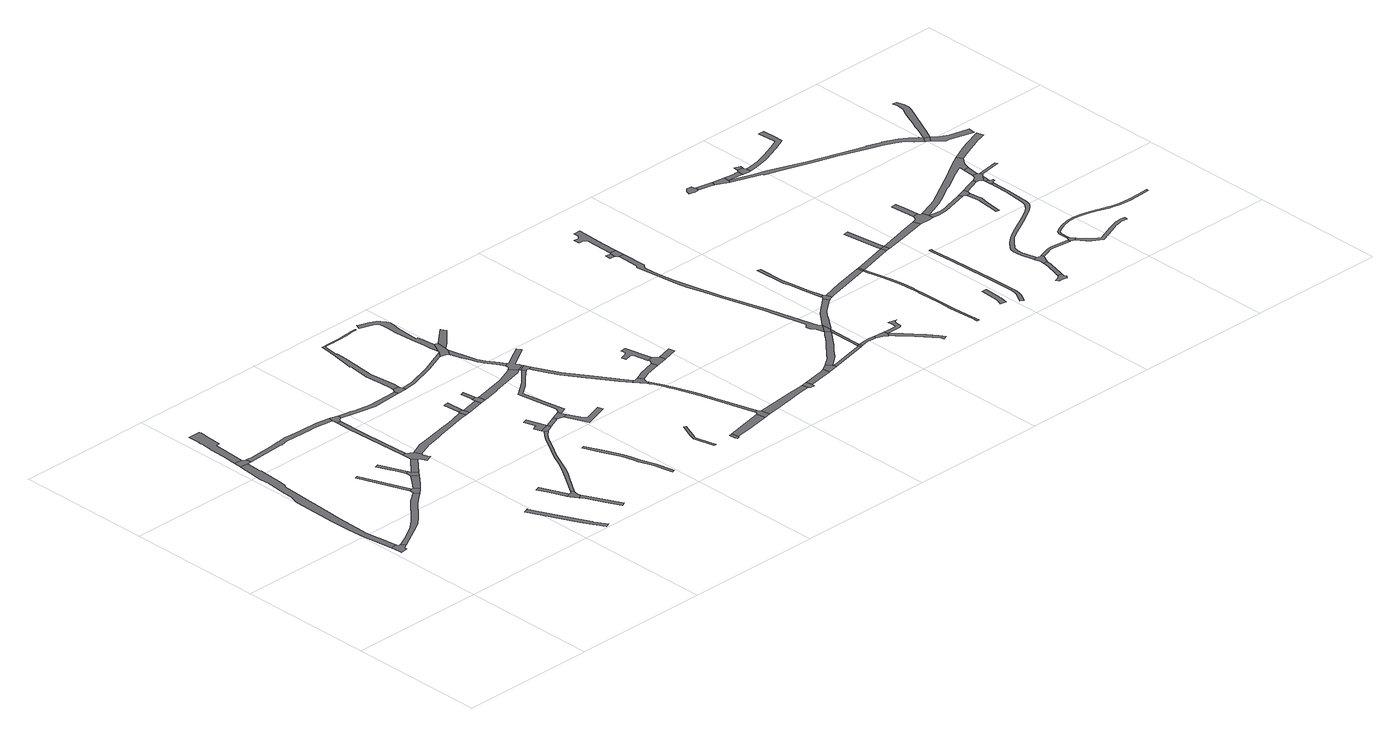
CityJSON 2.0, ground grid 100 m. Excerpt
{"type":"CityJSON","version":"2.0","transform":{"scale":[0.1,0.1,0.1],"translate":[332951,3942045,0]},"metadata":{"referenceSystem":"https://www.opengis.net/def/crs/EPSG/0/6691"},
"CityObjects":{
"road1":{"type":"Road","geometry":[{"type":"MultiSurface","lod":"1","boundaries":[[[0,1,2,3,4,5,6,7,8]]]}]},
"road2":{"type":"Road","attributes":{"function":"3","RoadStructureAttribute.sectionType":"1"},"geometry":[{"type":"MultiSurface","lod":"1","boundaries":[[[4,9,10,11,12,13,14,15,16,17,18,19,20,21,22,23,24,25,26,27,28,29,30,31,32,33,34,35,36,5]]]}]},
"road3":{"type":"Road","attributes":{"RoadStructureAttribute.sectionType":"1"},"geometry":[{"type":"MultiSurface","lod":"1","boundaries":[[[37,38,39,40,41,42,43,2,1,44,45,46,47,48,49,50,51]]]}]},
"road4":{"type":"Road","geometry":[{"type":"MultiSurface","lod":"1","boundaries":[[[52,53,23,22,54,55]]]}]},
"road5":{"type":"Road","attributes":{"function":"3","RoadStructureAttribute.sectionType":"1"},"geometry":[{"type":"MultiSurface","lod":"1","boundaries":[[[52,56,57,58,59,60,61,62,63,64,65,66,67,68,69,70,71,72,53]]]}]},
"road6":{"type":"Road","attributes":{"RoadStructureAttribute.sectionType":"1"},"geometry":[{"type":"MultiSurface","lod":"1","boundaries":[[[73,74,75,76]]]}]},
"road7":{"type":"Road","geometry":[{"type":"MultiSurface","lod":"1","boundaries":[[[76,75,51,50,77,78,79]]]}]},
"road8":{"type":"Road","attributes":{"RoadStructureAttribute.sectionType":"1"},"geometry":[{"type":"MultiSurface","lod":"1","boundaries":[[[78,80,81,82,83,84,79]]]}]},
"road9":{"type":"Road","attributes":{"RoadStructureAttribute.sectionType":"1"},"geometry":[{"type":"MultiSurface","lod":"1","boundaries":[[[85,86,87,88,89,90,91]]]}]},
"road10":{"type":"Road","attributes":{"RoadStructureAttribute.sectionType":"1"},"geometry":[{"type":"MultiSurface","lod":"1","boundaries":[[[92,93,94,95,96,97,98,99,100,101,102]]]}]},
"road11":{"type":"Road","attributes":{"RoadStructureAttribute.sectionType":"1"},"geometry":[{"type":"MultiSurface","lod":"1","boundaries":[[[54,103,104,105,106,107,108,109,110,111,112,113,114,115,116,117,118,119,120,121,55]]]}]},
"road12":{"type":"Road","geometry":[{"type":"MultiSurface","lod":"1","boundaries":[[[85,91,122,83,82,123,124,125,126]]]}]},
"road13":{"type":"Road","attributes":{"RoadStructureAttribute.sectionType":"1"},"geometry":[{"type":"MultiSurface","lod":"1","boundaries":[[[125,127,128,129,126]]]}]},
"road14":{"type":"Road","geometry":[{"type":"MultiSurface","lod":"1","boundaries":[[[130,131,132,133,129,128,134,135,136,137,138,139]]]}]},
"road15":{"type":"Road","attributes":{"RoadStructureAttribute.sectionType":"1"},"geometry":[{"type":"MultiSurface","lod":"1","boundaries":[[[140,141,142,143,144,145,146]]]}]},
"road16":{"type":"Road","geometry":[{"type":"MultiSurface","lod":"1","boundaries":[[[147,148,146,145,149,150,151,152,153,154,155]]]}]},
"road17":{"type":"Road","attributes":{"RoadStructureAttribute.sectionType":"1"},"geometry":[{"type":"MultiSurface","lod":"1","boundaries":[[[156,157,132,131,158,159,160,161]]]}]},
"road18":{"type":"Road","attributes":{"RoadStructureAttribute.sectionType":"1"},"geometry":[{"type":"MultiSurface","lod":"1","boundaries":[[[150,162,163,164,165,151]]]}]},
"road19":{"type":"Road","geometry":[{"type":"MultiSurface","lod":"1","boundaries":[[[110,166,161,160,167,168,169,170,171,111]]]}]},
"road20":{"type":"Road","attributes":{"RoadStructureAttribute.sectionType":"1"},"geometry":[{"type":"MultiSurface","lod":"1","boundaries":[[[172,173,174,175,176,177,178,179,180,181,182,183,184,185,186,187,188,130,139]]]}]},
"road21":{"type":"Road","attributes":{"RoadStructureAttribute.sectionType":"1"},"geometry":[{"type":"MultiSurface","lod":"1","boundaries":[[[154,189,190,191,192,193,194,195,196,197,198,199,200,201,202,203,204,205,155]]]}]},
"road22":{"type":"Road","attributes":{"RoadStructureAttribute.sectionType":"1"},"geometry":[{"type":"MultiSurface","lod":"1","boundaries":[[[206,207,208,209,210,170,169,211,212,213,214,215]]]}]},
"road23":{"type":"Road","attributes":{"RoadStructureAttribute.sectionType":"1"},"geometry":[{"type":"MultiSurface","lod":"1","boundaries":[[[216,217,218,219,220,221,222,223,224,225,226,227,228,229,230,231,232,233]]]}]},
"road24":{"type":"Road","geometry":[{"type":"MultiSurface","lod":"1","boundaries":[[[234,180,179,235,236,237,238]]]}]},
"road25":{"type":"Road","geometry":[{"type":"MultiSurface","lod":"1","boundaries":[[[239,240,234,238]]]}]},
"road26":{"type":"Road","geometry":[{"type":"MultiSurface","lod":"1","boundaries":[[[241,242,243,244,245,206,215]]]}]},
"road27":{"type":"Road","geometry":[{"type":"MultiSurface","lod":"1","boundaries":[[[246,247,248,249,250,198,197]]]}]},
"road28":{"type":"Road","geometry":[{"type":"MultiSurface","lod":"1","boundaries":[[[251,252,253,254,255,256,257,250,249]]]}]},
"road29":{"type":"Road","attributes":{"RoadStructureAttribute.sectionType":"1"},"geometry":[{"type":"MultiSurface","lod":"1","boundaries":[[[258,237,236,259]]]}]},
"road30":{"type":"Road","attributes":{"RoadStructureAttribute.sectionType":"1"},"geometry":[{"type":"MultiSurface","lod":"1","boundaries":[[[249,248,260,261]]]}]},
"road31":{"type":"Road","geometry":[{"type":"MultiSurface","lod":"1","boundaries":[[[258,259,262,263,264,265]]]}]},
"road32":{"type":"Road","geometry":[{"type":"MultiSurface","lod":"1","boundaries":[[[264,266,267,268,269,265]]]}]},
"road33":{"type":"Road","geometry":[{"type":"MultiSurface","lod":"1","boundaries":[[[260,270,271,272,273,261]]]}]},
"road34":{"type":"Road","attributes":{"RoadStructureAttribute.sectionType":"1"},"geometry":[{"type":"MultiSurface","lod":"1","boundaries":[[[274,275,276,277,278,279,280,281,282,283,284,285,286,287,288,289,290,245,244,291,292,293,294,295,296,297,298,299,300,301,302,303,304,305,306,307,308,309,310,311,312,313,314]]]}]},
"road35":{"type":"Road","attributes":{"RoadStructureAttribute.sectionType":"1"},"geometry":[{"type":"MultiSurface","lod":"1","boundaries":[[[241,315,316,317,318,319,320,242]]]}]},
"road36":{"type":"Road","attributes":{"RoadStructureAttribute.sectionType":"1"},"geometry":[{"type":"MultiSurface","lod":"1","boundaries":[[[270,321,322,323,324,325,271]]]}]},
"road37":{"type":"Road","attributes":{"RoadStructureAttribute.sectionType":"1"},"geometry":[{"type":"MultiSurface","lod":"1","boundaries":[[[262,326,327,328,329,330,331,332,333,334,263]]]}]},
"road38":{"type":"Road","attributes":{"RoadStructureAttribute.sectionType":"1"},"geometry":[{"type":"MultiSurface","lod":"1","boundaries":[[[335,336,337,338,339,340,341,342,343,344,345,346,347,348,349,350]]]}]},
"road39":{"type":"Road","attributes":{"RoadStructureAttribute.sectionType":"1"},"geometry":[{"type":"MultiSurface","lod":"1","boundaries":[[[351,352,353,354,355,356,357,358,359,360,361,362,273,272]]]}]},
"road40":{"type":"Road","geometry":[{"type":"MultiSurface","lod":"1","boundaries":[[[363,364,365,366,367,368]]]}]},
"road41":{"type":"Road","geometry":[{"type":"MultiSurface","lod":"1","boundaries":[[[369,370,371,318,317,372,373,374,375,376,377]]]}]},
"road42":{"type":"Road","attributes":{"RoadStructureAttribute.sectionType":"1"},"geometry":[{"type":"MultiSurface","lod":"1","boundaries":[[[378,379,380,381,382,383,384,385,386,371,370,387,388,389,390,391,392,393,394,395,396,397,398,399,400]]]}]},
"road43":{"type":"Road","attributes":{"RoadStructureAttribute.sectionType":"1"},"geometry":[{"type":"MultiSurface","lod":"1","boundaries":[[[401,402,403,404,405,406,407,408,409,410,411,412,413,375,374]]]}]},
"road44":{"type":"Road","attributes":{"RoadStructureAttribute.sectionType":"1"},"geometry":[{"type":"MultiSurface","lod":"1","boundaries":[[[330,414,415,416]]]}]},
"road45":{"type":"Road","geometry":[{"type":"MultiSurface","lod":"1","boundaries":[[[415,414,417,358,357,418,419,420]]]}]},
"road46":{"type":"Road","attributes":{"function":"3","RoadStructureAttribute.sectionType":"1"},"geometry":[{"type":"MultiSurface","lod":"1","boundaries":[[[421,422,366,365,423,424,425]]]}]},
"road47":{"type":"Road","geometry":[{"type":"MultiSurface","lod":"1","boundaries":[[[426,427,428,429,430,431,432,409,408,433,331,330,416]]]}]},
"road48":{"type":"Road","attributes":{"RoadStructureAttribute.sectionType":"1"},"geometry":[{"type":"MultiSurface","lod":"1","boundaries":[[[376,434,435,436,437,377]]]}]},
"road49":{"type":"Road","attributes":{"RoadStructureAttribute.sectionType":"1"},"geometry":[{"type":"MultiSurface","lod":"1","boundaries":[[[419,438,439,440,441,442,443,444,445,446,447,448,449,450,451,420]]]}]},
"road50":{"type":"Road","geometry":[{"type":"MultiSurface","lod":"1","boundaries":[[[452,453,446,445,454,455,456,457,458,459,460]]]}]},
"road51":{"type":"Road","attributes":{"RoadStructureAttribute.sectionType":"1"},"geometry":[{"type":"MultiSurface","lod":"1","boundaries":[[[461,462,463,464,465,466,467,456,455,468,469,470,471,472,473,474,475,476,477]]]}]},
"road52":{"type":"Road","geometry":[{"type":"MultiSurface","lod":"1","boundaries":[[[478,479,425,424,480,481,482,461,477]]]}]},
"road53":{"type":"Road","attributes":{"RoadStructureAttribute.sectionType":"1"},"geometry":[{"type":"MultiSurface","lod":"1","boundaries":[[[459,483,484,485,486,487,460]]]}]},
"road54":{"type":"Road","attributes":{"function":"3","RoadStructureAttribute.sectionType":"1"},"geometry":[{"type":"MultiSurface","lod":"1","boundaries":[[[488,489,481,480,490,491,492,493,494,495]]]}]},
"road55":{"type":"Road","attributes":{"RoadStructureAttribute.sectionType":"1"},"geometry":[{"type":"MultiSurface","lod":"1","boundaries":[[[496,497,498,499,500,501,502,503,504,505]]]}]},
"road56":{"type":"Road","geometry":[{"type":"MultiSurface","lod":"1","boundaries":[[[506,496,505,507,485,484,508]]]}]},
"road57":{"type":"Road","attributes":{"RoadStructureAttribute.sectionType":"1"},"geometry":[{"type":"MultiSurface","lod":"1","boundaries":[[[509,510,506,508]]]}]},
"road58":{"type":"Road","geometry":[{"type":"MultiSurface","lod":"1","boundaries":[[[511,512,513,495,494,514,515]]]}]},
"road59":{"type":"Road","attributes":{"function":"3","RoadStructureAttribute.sectionType":"1"},"geometry":[{"type":"MultiSurface","lod":"1","boundaries":[[[511,516,517,518,519,512]]]}]},
"road60":{"type":"Road","geometry":[{"type":"MultiSurface","lod":"1","boundaries":[[[520,521,517,516,522,523,524,525,526,527,528,529]]]}]},
"road61":{"type":"Road","attributes":{"RoadStructureAttribute.sectionType":"1"},"geometry":[{"type":"MultiSurface","lod":"1","boundaries":[[[530,531,532,533,525,524,534]]]}]},
"road62":{"type":"Road","attributes":{"function":"3","RoadStructureAttribute.sectionType":"1"},"geometry":[{"type":"MultiSurface","lod":"1","boundaries":[[[528,535,536,537,538,539,540,541,542,543,544,545,546,547,529]]]}]},
"road63":{"type":"Road","geometry":[{"type":"MultiSurface","lod":"1","boundaries":[[[548,549,550,551,530,534]]]}]},
"road64":{"type":"Road","attributes":{"RoadStructureAttribute.sectionType":"1"},"geometry":[{"type":"MultiSurface","lod":"1","boundaries":[[[540,552,551,550,553,554]]]}]},
"road65":{"type":"Road","geometry":[{"type":"MultiSurface","lod":"1","boundaries":[[[541,540,554,555]]]}]},
"road66":{"type":"Road","attributes":{"RoadStructureAttribute.sectionType":"1"},"geometry":[{"type":"MultiSurface","lod":"1","boundaries":[[[549,556,557,558,559,560,561,562,563,550]]]}]},
"road67":{"type":"Road","attributes":{"RoadStructureAttribute.sectionType":"1"},"geometry":[{"type":"MultiSurface","lod":"1","boundaries":[[[564,565,566,567,568,569,570,571,572,573,574,575,576,577,578,579,580,581,582,583,584,585,586,587,588,589,590,541,555]]]}]},
"road68":{"type":"Road","geometry":[{"type":"MultiSurface","lod":"1","boundaries":[[[560,559,591,592,593,594]]]}]},
"road69":{"type":"Road","geometry":[{"type":"MultiSurface","lod":"1","boundaries":[[[595,596,597,598]]]}]},
"road70":{"type":"Road","attributes":{"function":"3","RoadStructureAttribute.sectionType":"1"},"geometry":[{"type":"MultiSurface","lod":"1","boundaries":[[[554,599,600,601,602,603,604,605,606,607,608,609,610,611,612,613,555]]]}]},
"road71":{"type":"Road","geometry":[{"type":"MultiSurface","lod":"1","boundaries":[[[597,575,574,614,615,598]]]}]},
"road72":{"type":"Road","attributes":{"RoadStructureAttribute.sectionType":"1"},"geometry":[{"type":"MultiSurface","lod":"1","boundaries":[[[616,617,618,619,620,621,593,592,622,623,624,625,626,627]]]}]},
"road73":{"type":"Road","attributes":{"RoadStructureAttribute.sectionType":"1"},"geometry":[{"type":"MultiSurface","lod":"1","boundaries":[[[628,629,630,631,632,633,634,635,636,615,614]]]}]},
"road74":{"type":"Road","attributes":{"RoadStructureAttribute.sectionType":"1"},"geometry":[{"type":"MultiSurface","lod":"1","boundaries":[[[593,637,638,639,640,641,642,643,644,645,646,647,648,649,650,651,594]]]}]},
"road75":{"type":"Road","geometry":[{"type":"MultiSurface","lod":"1","boundaries":[[[606,652,653,654,655,656,657,658,607]]]}]},
"road76":{"type":"Road","attributes":{"RoadStructureAttribute.sectionType":"1"},"geometry":[{"type":"MultiSurface","lod":"1","boundaries":[[[656,659,660,661,662,663,664,665,666,667,657]]]}]},
"road77":{"type":"Road","attributes":{"function":"3","RoadStructureAttribute.sectionType":"1"},"geometry":[{"type":"MultiSurface","lod":"1","boundaries":[[[668,654,653,669,670,671,672]]]}]},
"road78":{"type":"Road","attributes":{"RoadStructureAttribute.sectionType":"1"},"geometry":[{"type":"MultiSurface","lod":"1","boundaries":[[[671,673,674,675,676,677,678,679,680,681,682,683,684,685,686,687,688,689,690,691,692,693,694,695,696,697,698]]]}]},
"road79":{"type":"Road","geometry":[{"type":"MultiSurface","lod":"1","boundaries":[[[671,698,699,672]]]}]},
"road80":{"type":"Road","attributes":{"RoadStructureAttribute.sectionType":"1"},"geometry":[{"type":"MultiSurface","lod":"1","boundaries":[[[700,701,702,703,704,705,706,707,708,709,710,711,712,713]]]}]},
"road81":{"type":"Road","attributes":{"function":"3","RoadStructureAttribute.sectionType":"1"},"geometry":[{"type":"MultiSurface","lod":"1","boundaries":[[[714,715,716,699,698]]]}]},
"road82":{"type":"Road","attributes":{"RoadStructureAttribute.sectionType":"1"},"geometry":[{"type":"MultiSurface","lod":"1","boundaries":[[[717,718,719,720,721,722,723,724,725,726,727,728,729,730,731,732,733,734,735,736,737]]]}]},
"road83":{"type":"Road","geometry":[{"type":"MultiSurface","lod":"1","boundaries":[[[738,715,714,739]]]}]},
"road84":{"type":"Road","geometry":[{"type":"MultiSurface","lod":"1","boundaries":[[[740,741,742,743,715,738]]]}]},
"road85":{"type":"Road","geometry":[{"type":"MultiSurface","lod":"1","boundaries":[[[744,745,746,747,748,749,750,751,752]]]}]},
"road86":{"type":"Road","attributes":{"RoadStructureAttribute.sectionType":"1"},"geometry":[{"type":"MultiSurface","lod":"1","boundaries":[[[751,753,754,755,756,752]]]}]},
"road87":{"type":"Road","attributes":{"function":"3","RoadStructureAttribute.sectionType":"1"},"geometry":[{"type":"MultiSurface","lod":"1","boundaries":[[[757,758,759,760,738,739]]]}]},
"road88":{"type":"Road","geometry":[{"type":"MultiSurface","lod":"1","boundaries":[[[761,762,763,764,765,766,767,768,769,770,771,772,773,774,775,776,777,778,779,780,781,782,783,784,785,786,787]]]}]},
"road89":{"type":"Road","geometry":[{"type":"MultiSurface","lod":"1","boundaries":[[[788,789,790,756,755,791,792]]]}]},
"road90":{"type":"Road","attributes":{"RoadStructureAttribute.sectionType":"1"},"geometry":[{"type":"MultiSurface","lod":"1","boundaries":[[[769,793,794,795,796,797,798,799,800,801,802,803,804,770]]]}]},
"road91":{"type":"Road","attributes":{"RoadStructureAttribute.sectionType":"1"},"geometry":[{"type":"MultiSurface","lod":"1","boundaries":[[[805,806,790,789,807,808,809]]]}]},
"road92":{"type":"Road","geometry":[{"type":"MultiSurface","lod":"1","boundaries":[[[810,811,812,813,814,815,816,799,798,817,818,819]]]}]},
"road93":{"type":"Road","geometry":[{"type":"MultiSurface","lod":"1","boundaries":[[[808,820,821,822,823,824,825,826,809]]]}]},
"road94":{"type":"Road","geometry":[{"type":"MultiSurface","lod":"1","boundaries":[[[825,827,828,826]]]}]},
"road95":{"type":"Road","geometry":[{"type":"MultiSurface","lod":"1","boundaries":[[[829,830,831,832,833,834,835,836,837,759,758]]]}]},
"road96":{"type":"Road","geometry":[{"type":"MultiSurface","lod":"1","boundaries":[[[838,839,840,841,835,834]]]}]},
"road97":{"type":"Road","attributes":{"RoadStructureAttribute.sectionType":"1"},"geometry":[{"type":"MultiSurface","lod":"1","boundaries":[[[818,842,843,844,845,846,847,848,849,850,851,819]]]}]},
"road98":{"type":"Road","attributes":{"RoadStructureAttribute.sectionType":"1"},"geometry":[{"type":"MultiSurface","lod":"1","boundaries":[[[852,853,854,855,856,857,858,859,860,861,862,863,864,831,830]]]}]},
"road99":{"type":"Road","attributes":{"RoadStructureAttribute.sectionType":"1"},"geometry":[{"type":"MultiSurface","lod":"1","boundaries":[[[865,866,867,868,869,870,871,872,873,874,875,876,877,878,879,823,822]]]}]},
"road100":{"type":"Road","geometry":[{"type":"MultiSurface","lod":"1","boundaries":[[[880,881,847,846,882,883,884,885]]]}]},
"road101":{"type":"Road","attributes":{"RoadStructureAttribute.sectionType":"1"},"geometry":[{"type":"MultiSurface","lod":"1","boundaries":[[[886,887,888,889,890,891,892,893,894,895,896,897,898,899,900,901,902,903,904,905,906,907,908,909,910,911,912,913,914,915,812,811,916,917,918,919,920,921,922,923,924,925,926,927,928,929,930,931,932,933,934,935,936,937,938,939,940,941,942]]]}]},
"road102":{"type":"Road","attributes":{"RoadStructureAttribute.sectionType":"1"},"geometry":[{"type":"MultiSurface","lod":"1","boundaries":[[[943,944,945,946,947,948,949,950,951,952,953,954,955,956,957,958,959,960,961,962,963,964,965,966,967,968,969,970,971,789,788,792]]]}]},
"road103":{"type":"Road","attributes":{"RoadStructureAttribute.sectionType":"1"},"geometry":[{"type":"MultiSurface","lod":"1","boundaries":[[[972,973,974,975,976,977,978,979,980,981]]]}]},
"road104":{"type":"Road","geometry":[{"type":"MultiSurface","lod":"1","boundaries":[[[982,983,857,856,984,985,986,972,981,987,988]]]}]},
"road105":{"type":"Road","attributes":{"function":"3","RoadStructureAttribute.sectionType":"1"},"geometry":[{"type":"MultiSurface","lod":"1","boundaries":[[[989,990,991,992,993,994,995,996,832,831,997,998,999,1000,1001,1002,1003,1004,1005,1006,1007,1008,1009,1010,1011]]]}]},
"road106":{"type":"Road","attributes":{"RoadStructureAttribute.sectionType":"1"},"geometry":[{"type":"MultiSurface","lod":"1","boundaries":[[[1012,1013,1014,1015,1016,1017,1018,1019,1020,1021,1022,1023,1024,1025,1026,1027,1028,1029,1030,1031,1032,1033,1034,1035,1036,1037,1038,1039,1040,1041,884,883]]]}]},
"road107":{"type":"Road","attributes":{"RoadStructureAttribute.sectionType":"1"},"geometry":[{"type":"MultiSurface","lod":"1","boundaries":[[[1042,982,988,1043,1044]]]}]},
"road108":{"type":"Road","geometry":[{"type":"MultiSurface","lod":"1","boundaries":[[[1045,1046,1047,1048,886,942,1049,1050,1051]]]}]},
"road109":{"type":"Road","geometry":[{"type":"MultiSurface","lod":"1","boundaries":[[[1043,1052,1053,1054,1055,1056,1057,1058,1059,1044]]]}]},
"road110":{"type":"Road","attributes":{"RoadStructureAttribute.sectionType":"1"},"geometry":[{"type":"MultiSurface","lod":"1","boundaries":[[[1047,1046,1054,1053]]]}]},
"road111":{"type":"Road","attributes":{"RoadStructureAttribute.sectionType":"1"},"geometry":[{"type":"MultiSurface","lod":"1","boundaries":[[[1060,1061,1062,1063,1064,1065,1066,1067,1068,1069,1070,1071,1072,1073,1074,1075,1076,1077,1078,1079,1080,1081,1082,1083,1084,1085,1086,1087,1088,1089,1090,1091,880,885]]]}]},
"road112":{"type":"Road","geometry":[{"type":"MultiSurface","lod":"1","boundaries":[[[1057,1092,1006,1005,1058]]]}]},
"road113":{"type":"Road","attributes":{"RoadStructureAttribute.sectionType":"1"},"geometry":[{"type":"MultiSurface","lod":"1","boundaries":[[[1055,1093,1094,1056]]]}]},
"road114":{"type":"Road","geometry":[{"type":"MultiSurface","lod":"1","boundaries":[[[959,958,1095,1096,1097]]]}]},
"road115":{"type":"Road","attributes":{"function":"3","RoadStructureAttribute.sectionType":"1"},"geometry":[{"type":"MultiSurface","lod":"1","boundaries":[[[1098,1099,1100,1011,1010,1101,1102,1103,1104,1105]]]}]},
"road116":{"type":"Road","attributes":{"RoadStructureAttribute.sectionType":"1"},"geometry":[{"type":"MultiSurface","lod":"1","boundaries":[[[1096,1106,1107,1108,1109,1110,1111,1112,1113,1114,1097]]]}]},
"road117":{"type":"Road","attributes":{"RoadStructureAttribute.sectionType":"1"},"geometry":[{"type":"MultiSurface","lod":"1","boundaries":[[[1097,1115,1116,1117,1118,1119,1120,1121,1122,1123,1124,1125,1126,1127,959]]]}]}
},
"vertices":[
[99,719,0],[131,738,0],[114,768,0],[94,770,0],[86,780,0],[38,774,0],[41,746,0],[47,693,0],[97,699,0],
[76,860,0],[72,889,0],[60,964,0],[55,1032,0],[56,1055,0],[63,1270,0],[66,1342,0],[95,1791,0],[106,1807,0],[107,1811,0],[113,1851,0],[125,2039,0],[120,2053,0],[125,2159,0],[65,2164,0],[62,2139,0],[46,1969,0],[51,1912,0],[51,1907,0],[36,1735,0],[32,1675,0],[16,1625,0],[13,1609,0],[12,1593,0],[3,1271,0],[3,1127,0],[13,987,0],[15,968,0],
[536,1108,0],[476,1046,0],[433,999,0],[413,977,0],[366,929,0],[301,874,0],[184,803,0],[334,854,0],[373,880,0],[421,922,0],[448,950,0],[539,1046,0],[574,1079,0],[644,1137,0],[618,1168,0],
[128,2216,0],[70,2222,0],[157,2161,0],[154,2203,0],
[146,2464,0],[171,2464,0],[174,2510,0],[179,2570,0],[183,2615,0],[183,2620,0],[183,2640,0],[183,2655,0],[94,2655,0],[91,2564,0],[91,2561,0],[90,2542,0],[89,2522,0],[88,2502,0],[87,2482,0],[84,2448,0],[80,2337,0],
[512,1564,0],[489,1555,0],[624,1200,0],[646,1212,0],
[669,1158,0],[690,1179,0],[658,1210,0],
[721,1210,0],[767,1262,0],[794,1293,0],[754,1327,0],[704,1262,0],
[780,1383,0],[755,1442,0],[703,1573,0],[675,1564,0],[701,1504,0],[735,1424,0],[757,1373,0],
[1229,24,0],[1179,113,0],[1175,120,0],[1151,173,0],[992,513,0],[990,518,0],[970,509,0],[954,501,0],[1111,163,0],[1121,146,0],[1197,10,0],
[301,2170,0],[441,2177,0],[446,2177,0],[502,2187,0],[558,2186,0],[705,2183,0],[736,2182,0],[880,2163,0],[887,2200,0],[796,2217,0],[660,2221,0],[574,2223,0],[524,2225,0],[452,2219,0],[450,2219,0],[383,2212,0],[267,2205,0],[195,2199,0],[178,2199,0],
[756,1345,0],[804,1304,0],[810,1312,0],[825,1328,0],[789,1361,0],
[877,1386,0],[929,1442,0],[898,1473,0],
[974,1522,0],[929,1549,0],[901,1548,0],[903,1479,0],[946,1440,0],[965,1392,0],[1014,1413,0],[1009,1424,0],[994,1464,0],[998,1475,0],
[1308,477,0],[1269,572,0],[1233,658,0],[1200,649,0],[1235,565,0],[1282,454,0],[1314,468,0],
[1331,467,0],[1322,465,0],[1290,433,0],[1324,387,0],[1353,407,0],[1350,430,0],[1352,451,0],[1357,468,0],[1341,479,0],
[884,2026,0],[894,1733,0],[922,1743,0],[916,1929,0],[914,2123,0],[885,2123,0],
[1339,366,0],[1405,230,0],[1455,127,0],[1482,140,0],
[885,2151,0],[919,2137,0],[929,2146,0],[946,2150,0],[954,2185,0],[900,2197,0],
[1012,1484,0],[1073,1507,0],[1107,1520,0],[1218,1549,0],[1259,1560,0],[1427,1600,0],[1489,1615,0],[1535,1623,0],[1527,1670,0],[1435,1643,0],[1397,1635,0],[1314,1617,0],[1192,1591,0],[1101,1574,0],[1073,1569,0],[1011,1540,0],[981,1526,0],
[1457,613,0],[1478,643,0],[1510,695,0],[1585,849,0],[1626,919,0],[1700,1044,0],[1711,1059,0],[1729,1084,0],[1762,1111,0],[1745,1131,0],[1714,1096,0],[1683,1055,0],[1609,930,0],[1567,858,0],[1522,765,0],[1481,695,0],[1423,605,0],
[1416,2147,0],[1191,2136,0],[1077,2159,0],[1046,2165,0],[1018,2171,0],[1018,2136,0],[1094,2122,0],[1203,2101,0],[1409,2114,0],[1419,2115,0],
[1992,208,0],[1988,225,0],[1966,349,0],[1929,450,0],[1926,464,0],[1911,528,0],[1898,579,0],[1849,696,0],[1794,824,0],[1773,816,0],[1823,691,0],[1875,563,0],[1896,482,0],[1906,442,0],[1908,438,0],[1944,343,0],[1965,221,0],[1970,201,0],
[1532,1684,0],[1561,1628,0],[1574,1631,0],[1564,1674,0],[1563,1686,0],
[1556,1811,0],[1521,1805,0],
[1490,2119,0],[1487,2144,0],[1480,2154,0],[1478,2171,0],[1432,2177,0],
[1769,1117,0],[1811,1139,0],[1823,1145,0],[1810,1171,0],[1740,1147,0],
[1786,1250,0],[1766,1313,0],[1733,1304,0],[1749,1250,0],[1758,1218,0],[1749,1214,0],[1721,1201,0],
[1701,1707,0],[1709,1662,0],
[1915,1186,0],[1905,1211,0],
[1756,1672,0],[1745,1723,0],[1733,1735,0],[1701,1735,0],
[1726,1798,0],[1720,1837,0],[1695,1830,0],[1701,1749,0],
[1958,1171,0],[1994,1187,0],[1982,1216,0],[1971,1240,0],
[1746,2873,0],[1708,2869,0],[1697,2868,0],[1674,2865,0],[1633,2863,0],[1588,2863,0],[1571,2863,0],[1544,2863,0],[1480,2863,0],[1474,2826,0],[1458,2722,0],[1436,2593,0],[1431,2565,0],[1439,2553,0],[1420,2405,0],[1430,2279,0],[1435,2200,0],[1480,2207,0],[1480,2212,0],[1461,2409,0],[1476,2559,0],[1478,2581,0],[1484,2628,0],[1487,2735,0],[1477,2736,0],[1493,2839,0],[1495,2846,0],[1496,2849,0],[1497,2851,0],[1499,2852,0],[1502,2853,0],[1544,2853,0],[1575,2853,0],[1588,2853,0],[1633,2853,0],[1675,2855,0],[1697,2857,0],[1709,2859,0],[1747,2863,0],[1785,2866,0],[1785,2876,0],
[1580,2130,0],[1775,2192,0],[1926,2255,0],[1960,2297,0],[1766,2215,0],[1574,2154,0],
[2028,1009,0],[2207,1067,0],[2194,1105,0],[2072,1066,0],[2041,1081,0],
[1790,1679,0],[1878,1700,0],[1896,1706,0],[2138,1767,0],[2168,1788,0],[2124,1842,0],[2111,1831,0],[2039,1798,0],[1988,1781,0],
[2407,252,0],[2375,389,0],[2373,402,0],[2374,411,0],[2377,419,0],[2386,438,0],[2417,512,0],[2430,543,0],[2413,550,0],[2402,524,0],[2369,445,0],[2360,426,0],[2357,414,0],[2355,402,0],[2357,386,0],[2389,249,0],
[2033,1238,0],[2011,1376,0],[1981,1562,0],[2055,1618,0],[2118,1679,0],[2173,1730,0],[2196,1750,0],[2177,1770,0],[2066,1661,0],[1951,1574,0],[1998,1277,0],[1982,1245,0],
[2555,209,0],[2575,214,0],[2578,225,0],[2568,277,0],[2549,274,0],[2551,225,0],
[2018,2386,0],[2008,2390,0],[1968,2310,0],[1944,2254,0],[1969,2247,0],[1989,2235,0],[2021,2281,0],[2027,2304,0],[2033,2381,0],
[1905,2834,0],[1934,2813,0],[1942,2782,0],[1942,2745,0],[1938,2662,0],[1948,2531,0],[1955,2423,0],[1957,2377,0],[1958,2372,0],[2001,2443,0],[1997,2479,0],[1992,2523,0],[1975,2518,0],[1986,2692,0],[1996,2744,0],[1997,2774,0],[1990,2806,0],[1968,2836,0],[1949,2853,0],[1910,2872,0],[1844,2897,0],[1825,2904,0],[1812,2868,0],
[1999,2199,0],[2013,2147,0],[2037,2088,0],[2054,2044,0],[2082,1984,0],[2116,1938,0],[2121,1932,0],[2145,1884,0],[2171,1901,0],[2145,1941,0],[2095,2018,0],[2068,2067,0],[2059,2114,0],
[2178,1782,0],[2229,1806,0],[2225,1814,0],
[2178,1771,0],[2211,1755,0],[2223,1750,0],[2249,1762,0],
[2677,298,0],[2669,296,0],[2724,250,0],[2862,273,0],[2851,336,0],
[2216,1834,0],[2205,1861,0],[2359,1954,0],[2355,1962,0],[2340,1987,0],[2287,1955,0],[2179,1890,0],[2142,1856,0],
[2050,2324,0],[2067,2339,0],[2189,2460,0],[2165,2495,0],
[2235,1727,0],[2276,1629,0],[2310,1559,0],[2356,1489,0],[2402,1418,0],[2405,1414,0],[2522,1241,0],[2574,1173,0],[2594,1188,0],[2559,1240,0],[2529,1285,0],[2433,1429,0],[2416,1454,0],[2333,1579,0],
[2614,1181,0],[2604,1180,0],[2602,1137,0],[2629,1095,0],[2648,1107,0],[2643,1123,0],[2646,1140,0],[2652,1151,0],[2634,1190,0],
[2886,371,0],[2810,653,0],[2803,674,0],[2800,686,0],[2784,742,0],[2763,818,0],[2693,1012,0],[2637,1083,0],[2642,1074,0],[2652,1055,0],[2678,997,0],[2693,959,0],[2705,929,0],[2761,747,0],[2780,677,0],[2862,382,0],[2864,367,0],
[2866,358,0],[2861,344,0],[2915,283,0],[2904,349,0],[2893,355,0],
[2723,1185,0],[2835,1213,0],[2824,1257,0],[2755,1238,0],[2692,1216,0],
[3271,388,0],[3189,381,0],[3030,302,0],[3069,310,0],[3139,321,0],[3241,341,0],[3320,348,0],[3312,395,0],
[2876,1308,0],[2837,1507,0],[2795,1500,0],[2800,1470,0],[2783,1452,0],[2737,1441,0],[2744,1407,0],[2791,1416,0],[2812,1407,0],[2833,1300,0],
[2916,1279,0],[2837,1283,0],[2926,1236,0],
[3036,1263,0],[3026,1307,0],
[3362,356,0],[3354,402,0],[3338,399,0],[3332,339,0],[3362,338,0],
[3555,392,0],[3546,444,0],[3524,435,0],[3510,430,0],
[3587,468,0],[3560,452,0],[3564,394,0],[3576,396,0],[3630,408,0],[3625,429,0],[3623,430,0],[3621,431,0],[3622,435,0],[3594,473,0],
[3909,496,0],[3896,491,0],[3893,489,0],[3688,441,0],[3914,473,0],
[3703,500,0],[3743,545,0],[3755,558,0],[3784,590,0],[3807,615,0],[3910,740,0],[3879,769,0],[3860,746,0],[3800,675,0],[3755,626,0],[3718,585,0],[3699,565,0],[3652,516,0],
[3919,474,0],[3932,477,0],[3926,504,0],[3909,505,0],
[3909,565,0],[3926,568,0],[3927,760,0],
[3926,832,0],
[3989,490,0],[4033,489,0],[4055,485,0],[4056,485,0],[4064,507,0],[4053,510,0],[4022,513,0],[3982,510,0],
[3906,850,0],[3846,1115,0],[3817,1226,0],[3727,1542,0],[3667,1811,0],[3660,1845,0],[3651,1903,0],[3633,2025,0],[3626,2136,0],[3648,2161,0],[3650,2347,0],[3609,2347,0],[3608,2188,0],[3594,2173,0],[3619,1963,0],[3632,1878,0],[3642,1815,0],[3649,1772,0],[3681,1649,0],[3711,1535,0],[3754,1382,0],[3792,1226,0],[3811,1140,0],[3861,917,0],[3834,887,0],[3842,856,0],[3864,836,0],
[4115,461,0],[4133,450,0],[4148,474,0],[4149,504,0],
[3554,2412,0],[3551,2371,0],[3590,2369,0],[3593,2409,0],
[3945,782,0],[4015,876,0],[4033,901,0],[4065,938,0],[4076,948,0],[4110,977,0],[4154,1011,0],[4181,1028,0],[4158,1067,0],[4122,1038,0],[4077,1001,0],[4043,972,0],[4024,956,0],[3981,903,0],[3950,866,0],
[3650,2419,0],[3602,2420,0],
[4358,232,0],[4314,295,0],[4260,361,0],[4218,408,0],[4167,457,0],[4155,470,0],[4147,441,0],[4167,418,0],[4215,367,0],[4351,196,0],[4359,176,0],[4388,187,0],
[3651,2532,0],[3653,2749,0],[3605,2749,0],[3605,2712,0],[3586,2691,0],[3547,2691,0],[3547,2646,0],[3585,2646,0],[3604,2627,0],
[4185,473,0],[4230,473,0],[4256,472,0],[4273,480,0],[4279,497,0],[4282,532,0],[4285,544,0],[4294,553,0],[4310,556,0],[4248,567,0],[4251,532,0],[4250,509,0],[4243,503,0],[4231,503,0],[4186,503,0],
[4206,1039,0],[4219,1044,0],[4206,1085,0],[4199,1087,0],[4194,1098,0],[4167,1095,0],[4168,1081,0],
[4167,1221,0],[4160,1268,0],[4142,1381,0],[4138,1424,0],[4135,1606,0],[4109,1611,0],[4119,1382,0],[4130,1328,0],[4148,1222,0],
[4360,1128,0],[4243,1051,0],[4565,1134,0],[4587,1139,0],[4576,1182,0],
[4591,1099,0],[4599,1062,0],[4614,997,0],[4625,941,0],[4638,848,0],[4644,757,0],[4646,733,0],[4647,667,0],[4651,518,0],[4650,411,0],[4656,333,0],[4663,230,0],[4665,188,0],[4680,189,0],[4673,301,0],[4665,412,0],[4666,518,0],[4662,669,0],[4661,734,0],[4659,766,0],[4653,850,0],[4640,944,0],[4629,1001,0],[4614,1065,0],[4606,1101,0],[4601,1143,0],
[4591,1185,0],
[4958,225,0],[4969,284,0],[4971,297,0],[4973,317,0],[4979,426,0],[4944,428,0],[4939,320,0],[4936,301,0],[4935,289,0],[4932,277,0],[4928,262,0],[4923,250,0],[4920,242,0],[4915,234,0],
[4869,1213,0],[4855,1252,0],[4710,1215,0],
[5072,191,0],[5089,223,0],[5098,250,0],[5103,279,0],[5103,314,0],[5100,503,0],[5092,709,0],[5087,825,0],[5078,992,0],[5077,1024,0],[5061,1023,0],[5062,992,0],[5072,824,0],[5076,707,0],[5083,509,0],[5086,316,0],[5087,305,0],[5081,269,0],[5073,248,0],[5028,175,0],[5054,159,0],
[4894,1262,0],[4902,1220,0],
[4890,1292,0],[4858,1553,0],[4819,1548,0],[4852,1273,0],
[4548,2616,0],[4544,2633,0],[4544,2646,0],[4504,2646,0],[4482,2626,0],[4474,2592,0],[4519,2581,0],[4548,2585,0],[4553,2615,0],
[4573,2583,0],[4639,2569,0],[4665,2558,0],[4679,2593,0],
[5047,1248,0],[5255,1299,0],[5241,1351,0],[5174,1333,0],
[5457,187,0],[5452,197,0],[5450,202,0],[5450,205,0],[5450,208,0],[5450,212,0],[5451,217,0],[5451,221,0],[5453,229,0],[5422,233,0],[5419,226,0],[5417,222,0],[5414,218,0],[5412,215,0],[5409,213,0],[5405,211,0],[5402,210,0],[5398,208,0],[5381,201,0],[5371,197,0],[5380,176,0],[5393,178,0],[5407,178,0],[5421,176,0],[5432,173,0],[5442,168,0],[5457,186,0],
[4758,2519,0],[4768,2539,0],[4773,2580,0],[4700,2543,0],[4756,2515,0],
[5454,231,0],[5478,316,0],[5487,346,0],[5494,373,0],[5496,392,0],[5497,404,0],[5467,404,0],[5466,394,0],[5464,379,0],[5458,354,0],[5449,324,0],[5442,299,0],
[4855,2570,0],[4854,2570,0],[4872,2528,0],[4883,2527,0],[4887,2572,0],
[5512,479,0],[5486,489,0],[5457,481,0],[5459,472,0],[5464,443,0],[5466,423,0],[5467,418,0],[5522,453,0],[5527,463,0],[5521,482,0],
[4888,2527,0],[4935,2522,0],[4951,2524,0],[4949,2560,0],[4941,2571,0],[4941,2585,0],[4899,2586,0],
[4942,2606,0],[4902,2623,0],
[5338,1299,0],[5366,1298,0],[5367,1340,0],[5351,1384,0],[5335,1379,0],[5329,1403,0],[5286,1399,0],[5286,1395,0],[5271,1359,0],
[5319,1523,0],[5314,1582,0],[5271,1578,0],[5275,1531,0],
[5575,479,0],[5613,492,0],[5627,495,0],[5639,496,0],[5777,481,0],[5779,501,0],[5640,516,0],[5625,515,0],[5608,512,0],[5578,502,0],
[5418,1297,0],[5477,1301,0],[5491,1302,0],[5643,1345,0],[5686,1357,0],[5677,1383,0],[5664,1379,0],[5662,1378,0],[5539,1342,0],[5503,1331,0],[5468,1327,0],[5429,1326,0],[5397,1329,0],
[4989,2526,0],[5055,2540,0],[5118,2555,0],[5255,2606,0],[5342,2644,0],[5355,2655,0],[5357,2724,0],[5353,2815,0],[5308,2813,0],[5314,2729,0],[5319,2676,0],[5244,2642,0],[5150,2604,0],[5064,2576,0],[4973,2559,0],
[5792,523,0],[5791,511,0],[5783,480,0],[5811,472,0],[5833,488,0],[5807,523,0],
[5921,1338,0],[5920,1298,0],[5918,1201,0],[5903,1035,0],[5896,1015,0],[5886,995,0],[5866,971,0],[5840,951,0],[5807,929,0],[5765,904,0],[5629,832,0],[5624,829,0],[5582,804,0],[5537,773,0],[5515,756,0],[5490,735,0],[5451,690,0],[5442,677,0],[5440,673,0],[5437,667,0],[5433,657,0],[5432,649,0],[5431,641,0],[5430,637,0],[5430,625,0],[5430,617,0],[5431,589,0],[5434,570,0],[5436,560,0],[5452,502,0],[5463,576,0],[5461,592,0],[5460,618,0],[5460,624,0],[5460,635,0],[5460,638,0],[5461,643,0],[5462,649,0],[5465,656,0],[5467,660,0],[5467,661,0],[5474,671,0],[5512,714,0],[5531,737,0],[5556,760,0],[5619,796,0],[5696,839,0],[5775,883,0],[5865,939,0],[5886,955,0],[5907,978,0],[5919,994,0],[5925,1009,0],[5928,1026,0],[5934,1087,0],[5938,1200,0],[5941,1338,0],
[4767,2510,0],[4949,2448,0],[4974,2439,0],[4979,2429,0],[5091,2392,0],[5280,2328,0],[5346,2307,0],[5398,2290,0],[5475,2271,0],[5546,2246,0],[5674,2199,0],[5765,2163,0],[5846,2127,0],[5903,2098,0],[5942,2056,0],[5992,2014,0],[6019,2046,0],[5999,2074,0],[5953,2116,0],[5899,2152,0],[5796,2201,0],[5792,2194,0],[5690,2232,0],[5686,2229,0],[5594,2258,0],[5294,2354,0],[5031,2452,0],[4921,2486,0],[4919,2486,0],
[5713,1344,0],[5725,1258,0],[5719,1203,0],[5705,1073,0],[5726,1071,0],[5745,1203,0],[5754,1257,0],[5751,1279,0],[5746,1319,0],[5744,1348,0],
[5743,1406,0],[5703,1392,0],[5696,1357,0],[5698,1356,0],[5713,1345,0],[5747,1366,0],[5752,1380,0],
[5955,1708,0],[5894,1671,0],[5836,1636,0],[5738,1577,0],[5655,1528,0],[5571,1479,0],[5507,1442,0],[5455,1422,0],[5434,1362,0],[5509,1394,0],[5558,1423,0],[5638,1468,0],[5683,1493,0],[5705,1505,0],[5845,1585,0],[5922,1625,0],[5919,1586,0],[5962,1589,0],[5972,1619,0],[5981,1644,0],[5997,1666,0],[6017,1689,0],[5996,1729,0],
[5854,415,0],[5864,403,0],[5879,390,0],[5899,376,0],[5947,344,0],[6061,391,0],[6093,404,0],[6121,415,0],[6140,420,0],[6157,424,0],[6163,425,0],[6180,428,0],[6202,429,0],[6219,428,0],[6230,427,0],[6232,452,0],[6221,453,0],[6202,454,0],[6178,453,0],[6171,452,0],[6158,450,0],[6133,444,0],[6114,438,0],[6084,427,0],[6077,425,0],[5953,374,0],[5914,399,0],[5896,411,0],[5884,422,0],[5876,432,0],
[5791,1423,0],[5871,1422,0],[5870,1450,0],
[5951,1375,0],[5946,1389,0],[5917,1385,0],[5921,1343,0],[5948,1351,0],[5967,1354,0],[5969,1372,0],
[5896,1423,0],[5914,1405,0],[5955,1451,0],[5970,1467,0],[5955,1484,0],[5950,1495,0],[5913,1500,0],[5905,1470,0],
[5808,591,0],[5816,609,0],[5845,628,0],[5887,646,0],[5942,662,0],[6000,667,0],[6055,661,0],[6099,650,0],[6174,628,0],[6178,627,0],[6250,600,0],[6258,597,0],[6325,583,0],[6414,579,0],[6499,582,0],[6573,585,0],[6573,600,0],[6499,597,0],[6414,594,0],[6327,598,0],[6262,612,0],[6257,614,0],[6182,641,0],[6180,642,0],[6103,664,0],[6058,676,0],[6000,682,0],[5939,677,0],[5882,660,0],[5838,642,0],[5803,619,0],[5793,595,0],
[5950,1515,0],
[6129,1490,0],[6121,1512,0],
[5998,2009,0],[6020,1990,0],[6056,2030,0],
[6301,1857,0],[6157,1806,0],[6097,1781,0],[6101,1727,0],[6219,1775,0],[6240,1784,0],[6267,1792,0],[6317,1809,0],
[6045,1967,0],[6077,1939,0],[6095,1923,0],[6118,1920,0],[6293,1871,0],[6305,1926,0],[6293,1928,0],[6162,1960,0],[6087,2000,0],
[6084,2086,0],[6210,2355,0],[6220,2387,0],[6221,2431,0],[6207,2480,0],[6175,2485,0],[6182,2450,0],[6176,2390,0],[6148,2341,0],[6127,2296,0],[6099,2227,0],[6079,2183,0],[6066,2151,0]
]}
